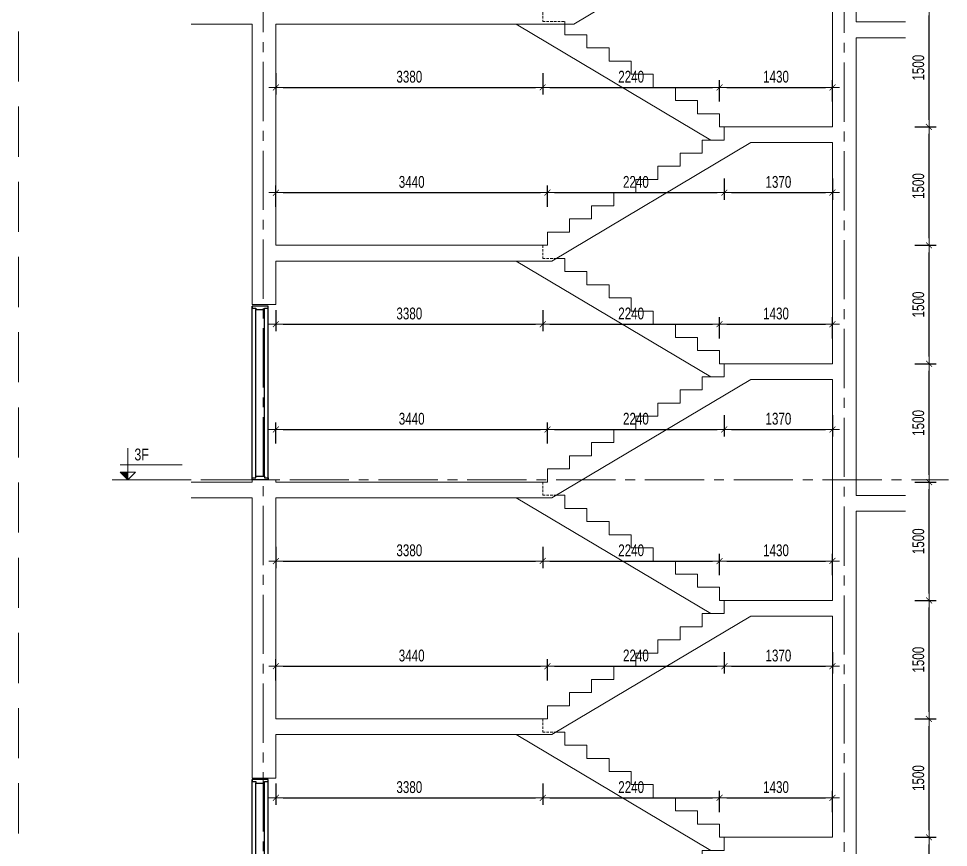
# Model space of a CAD drawing. Header units: millimetres. Extents: x -179076 to 152218, y -28646 to 38481.
# Drawn here: x 24926 to 36704, y -13004 to -2504 of the extents above; entities that cross this region are included whole.
import ezdxf

# ---------------------------------------------------------------- set-up
doc = ezdxf.new("R2010")
doc.units = ezdxf.units.MM
doc.linetypes.add('CENTER2', pattern=[1.125, 0.75, -0.125, 0.125, -0.125])
doc.linetypes.add('HIDDEN2', pattern=[4.7625, 3.175, -1.5875])
doc.layers.get('Defpoints').update_dxf_attribs({"color": 151, "lineweight": 9})
doc.layers.add('A-DOOR', color=4, linetype='Continuous')
doc.layers.add('DOOR', color=4, linetype='Continuous')
for name, color, linetype, lineweight in [('NDC_S_ANNO', 7, 'Continuous', 20), ('NDC_S_AXIS', 5, 'CENTER2', 13), ('NDC_S_CONTINUOUS', 3, 'Continuous', 20), ('NDC_S_DIM', 1, 'Continuous', 15), ('NDC_S_HIDDEN', 8, 'HIDDEN2', 13), ('NDC_S_SLAB', 2, 'Continuous', 20), ('NDC_S_TEXT SYMBOL', 7, 'Continuous', 20), ('NDC_S_VN TEXT', 7, 'Continuous', 20)]:
    doc.layers.add(name, color=color, linetype=linetype, lineweight=lineweight)
doc.styles.add('NDC_ANNO', font='', dxfattribs={"width": 0.8})
doc.styles.add('NDC_DIM', font='', dxfattribs={"width": 0.75})
doc.styles.get('NDC_ANNO').set_extended_font_data('Dotum')
doc.styles.get('NDC_DIM').set_extended_font_data('Dotum')
doc.dimstyles.new('NDC_dim_60', dxfattribs={"dimscale": 60, "dimtxt": 2.5, "dimasz": 1.5, "dimexe": 1.5, "dimexo": 2.5, "dimgap": 1, "dimtad": 1, "dimdec": 0, "dimzin": 0, "dimdsep": 46, "dimtxsty": 'NDC_DIM', "dimblk": 'DIMMARK', "dimcen": 0.09, "dimdle": 1.2, "dimclrd": 1, "dimclre": 1, "dimclrt": 3, "dimadec": 0, "dimazin": 0, "dimtfac": 1, "dimtdec": 0, "dimtix": 1, "dimtofl": 0, "dimtmove": 0, "dimatfit": 3, "dimfxl": 3, "dimfxlon": 1, "dimtolj": 1, "dimtzin": 0, "dimarcsym": 0})

# ---------------------------------------------------------------- blocks, each defined once
blk = doc.blocks.new('X-SECTION-2$0$X-SEC-DOO2')
at = {"layer": 'A-DOOR'}
for p, q in [((41976, 101972), (41976, 104172)), ((42021, 102017), (42021, 104127)), ((42131, 102017), (42131, 104127)), ((42176, 101972), (42176, 104172))]:
    blk.add_line(p, q, dxfattribs=at)
for points in [[(41976, 104172), (41976, 104147), (42021, 104147), (42021, 104127), (42131, 104127), (42131, 104147), (42176, 104147), (42176, 104172)], [(41976, 101972), (41976, 101997), (42021, 101997), (42021, 102017), (42131, 102017), (42131, 101997), (42176, 101997), (42176, 101972)]]:
    blk.add_lwpolyline(points, close=True, dxfattribs=at)
at = {"layer": 'Defpoints'}
blk.add_line((41976, 104192), (42176, 104192), dxfattribs=at)
blk = doc.blocks.new('kata_block_CT')
at = {"layer": 'NDC_S_ANNO'}
blk.add_hatch(color=3, dxfattribs=at).paths.add_polyline_path([(0, 1.6), (-1.61, 1.6), (0, 0)])
at = {"layer": 'NDC_S_ANNO', "ltscale": 50}
h = blk.add_hatch(dxfattribs=at)
h.set_pattern_fill('ANSI31', color=256, scale=1.406, style=0)
h.paths.add_polyline_path([(0, 1.6), (0, 0), (1.61, 1.6)])
for p, q in [((-1.59, 3.14), (11.47, 3.14)), ((11.56, 0), (-1.64, 0))]:
    blk.add_line(p, q, dxfattribs=at)
for points in [[(0, 6.69), (0, 0)], [(0, 0), (-1.61, 1.6), (0, 1.6)], [(0, 0), (1.61, 1.6), (0, 1.6)]]:
    blk.add_lwpolyline(points, dxfattribs=at)
at = {"layer": 'NDC_S_ANNO', "color": 8, "ltscale": 50}
blk.add_lwpolyline([(0, 0), (-1.61, 1.6), (0, 1.6)], dxfattribs=at)
at = {"layer": 'NDC_S_TEXT SYMBOL', "color": 3, "style": 'NDC_ANNO', "width": 0.8}
blk.add_attdef('CT', (1.41, 4.07), '', height=2.5, dxfattribs=at)
blk = doc.blocks.new('DIMMARK')
at = {"layer": 'NDC_S_DIM', "color": 1}
blk.add_line((-1.5, 0), (1, 0), dxfattribs=at)
at = {"layer": 'NDC_S_DIM', "color": 2, "const_width": 0.1}
blk.add_lwpolyline([(-0.42, -0.42), (0.42, 0.42)], dxfattribs=at)
blk = doc.blocks.new('*D797')
at = {"layer": 'Defpoints', "color": 0, "transparency": 16777216}
for p in [(28185, -11376), (31565, -11376), (31565, -12376)]:
    blk.add_point(p, dxfattribs=at)
at = {"layer": 'NDC_S_DIM', "color": 1, "lineweight": -2, "transparency": 16777216}
for p, q in [((28185, -12196), (28185, -12466)), ((31565, -12196), (31565, -12466)), ((28275, -12376), (31475, -12376))]:
    blk.add_line(p, q, dxfattribs=at)
at = {"layer": 'NDC_S_DIM', "color": 1, "lineweight": -2, "transparency": 16777216, "xscale": 90, "yscale": 90, "zscale": 90, "rotation": 180}
blk.add_blockref('DIMMARK', (28185, -12376), dxfattribs=at)
at = {"layer": 'NDC_S_DIM', "color": 1, "lineweight": -2, "transparency": 16777216, "xscale": 90, "yscale": 90, "zscale": 90}
blk.add_blockref('DIMMARK', (31565, -12376), dxfattribs=at)
at = {"layer": 'NDC_S_DIM', "color": 3, "transparency": 16777216, "insert": (29875, -12241), "char_height": 150, "attachment_point": 5, "style": 'NDC_DIM'}
blk.add_mtext('\\A1;3380', dxfattribs=at)
blk = doc.blocks.new('*D798')
at = {"layer": 'Defpoints', "color": 0, "transparency": 16777216}
for p in [(31565, -11376), (33805, -12376), (33805, -12876)]:
    blk.add_point(p, dxfattribs=at)
at = {"layer": 'NDC_S_DIM', "color": 1, "lineweight": -2, "transparency": 16777216}
for p, q in [((31565, -12196), (31565, -12466)), ((33805, -12556), (33805, -12286)), ((31655, -12376), (33715, -12376))]:
    blk.add_line(p, q, dxfattribs=at)
at = {"layer": 'NDC_S_DIM', "color": 1, "lineweight": -2, "transparency": 16777216, "xscale": 90, "yscale": 90, "zscale": 90, "rotation": 180}
blk.add_blockref('DIMMARK', (31565, -12376), dxfattribs=at)
at = {"layer": 'NDC_S_DIM', "color": 1, "lineweight": -2, "transparency": 16777216, "xscale": 90, "yscale": 90, "zscale": 90}
blk.add_blockref('DIMMARK', (33805, -12376), dxfattribs=at)
at = {"layer": 'NDC_S_DIM', "color": 3, "transparency": 16777216, "insert": (32685, -12241), "char_height": 150, "attachment_point": 5, "style": 'NDC_DIM'}
blk.add_mtext('\\A1;2240', dxfattribs=at)
blk = doc.blocks.new('*D799')
at = {"layer": 'Defpoints', "color": 0, "transparency": 16777216}
for p in [(35235, -12376), (33805, -12876), (35235, -12876)]:
    blk.add_point(p, dxfattribs=at)
at = {"layer": 'NDC_S_DIM', "color": 1, "lineweight": -2, "transparency": 16777216}
for p, q in [((33805, -12556), (33805, -12286)), ((35235, -12556), (35235, -12286)), ((33895, -12376), (35145, -12376))]:
    blk.add_line(p, q, dxfattribs=at)
at = {"layer": 'NDC_S_DIM', "color": 1, "lineweight": -2, "transparency": 16777216, "xscale": 90, "yscale": 90, "zscale": 90, "rotation": 180}
blk.add_blockref('DIMMARK', (33805, -12376), dxfattribs=at)
at = {"layer": 'NDC_S_DIM', "color": 1, "lineweight": -2, "transparency": 16777216, "xscale": 90, "yscale": 90, "zscale": 90}
blk.add_blockref('DIMMARK', (35235, -12376), dxfattribs=at)
at = {"layer": 'NDC_S_DIM', "color": 3, "transparency": 16777216, "insert": (34520, -12241), "char_height": 150, "attachment_point": 5, "style": 'NDC_DIM'}
blk.add_mtext('\\A1;1430', dxfattribs=at)
blk = doc.blocks.new('*D800')
at = {"layer": 'Defpoints', "color": 0, "transparency": 16777216}
for p in [(31625, -10709), (28185, -11376), (31625, -11376)]:
    blk.add_point(p, dxfattribs=at)
at = {"layer": 'NDC_S_DIM', "color": 1, "lineweight": -2, "transparency": 16777216}
for p, q in [((28185, -10889), (28185, -10619)), ((28275, -10709), (31535, -10709)), ((31625, -10889), (31625, -10619))]:
    blk.add_line(p, q, dxfattribs=at)
at = {"layer": 'NDC_S_DIM', "color": 1, "lineweight": -2, "transparency": 16777216, "xscale": 90, "yscale": 90, "zscale": 90, "rotation": 180}
blk.add_blockref('DIMMARK', (28185, -10709), dxfattribs=at)
at = {"layer": 'NDC_S_DIM', "color": 1, "lineweight": -2, "transparency": 16777216, "xscale": 90, "yscale": 90, "zscale": 90}
blk.add_blockref('DIMMARK', (31625, -10709), dxfattribs=at)
at = {"layer": 'NDC_S_DIM', "color": 3, "transparency": 16777216, "insert": (29905, -10574), "char_height": 150, "attachment_point": 5, "style": 'NDC_DIM'}
blk.add_mtext('\\A1;3440', dxfattribs=at)
blk = doc.blocks.new('*D801')
at = {"layer": 'Defpoints', "color": 0, "transparency": 16777216}
for p in [(33865, -10042), (33865, -10709), (31625, -11376)]:
    blk.add_point(p, dxfattribs=at)
at = {"layer": 'NDC_S_DIM', "color": 1, "lineweight": -2, "transparency": 16777216}
for p, q in [((33865, -10529), (33865, -10799)), ((31625, -10889), (31625, -10619)), ((31715, -10709), (33775, -10709))]:
    blk.add_line(p, q, dxfattribs=at)
at = {"layer": 'NDC_S_DIM', "color": 1, "lineweight": -2, "transparency": 16777216, "xscale": 90, "yscale": 90, "zscale": 90, "rotation": 180}
blk.add_blockref('DIMMARK', (31625, -10709), dxfattribs=at)
at = {"layer": 'NDC_S_DIM', "color": 1, "lineweight": -2, "transparency": 16777216, "xscale": 90, "yscale": 90, "zscale": 90}
blk.add_blockref('DIMMARK', (33865, -10709), dxfattribs=at)
at = {"layer": 'NDC_S_DIM', "color": 3, "transparency": 16777216, "insert": (32745, -10574), "char_height": 150, "attachment_point": 5, "style": 'NDC_DIM'}
blk.add_mtext('\\A1;2240', dxfattribs=at)
blk = doc.blocks.new('*D802')
at = {"layer": 'Defpoints', "color": 0, "transparency": 16777216}
for p in [(33865, -10042), (35235, -10076), (35235, -10709)]:
    blk.add_point(p, dxfattribs=at)
at = {"layer": 'NDC_S_DIM', "color": 1, "lineweight": -2, "transparency": 16777216}
for p, q in [((33865, -10529), (33865, -10799)), ((35235, -10529), (35235, -10799)), ((33955, -10709), (35145, -10709))]:
    blk.add_line(p, q, dxfattribs=at)
at = {"layer": 'NDC_S_DIM', "color": 1, "lineweight": -2, "transparency": 16777216, "xscale": 90, "yscale": 90, "zscale": 90, "rotation": 180}
blk.add_blockref('DIMMARK', (33865, -10709), dxfattribs=at)
at = {"layer": 'NDC_S_DIM', "color": 1, "lineweight": -2, "transparency": 16777216, "xscale": 90, "yscale": 90, "zscale": 90}
blk.add_blockref('DIMMARK', (35235, -10709), dxfattribs=at)
at = {"layer": 'NDC_S_DIM', "color": 3, "transparency": 16777216, "insert": (34550, -10574), "char_height": 150, "attachment_point": 5, "style": 'NDC_DIM'}
blk.add_mtext('\\A1;1370', dxfattribs=at)
blk = doc.blocks.new('*D803')
at = {"layer": 'Defpoints', "color": 0, "transparency": 16777216}
for p in [(31565, -8376), (28185, -8576), (31565, -9376)]:
    blk.add_point(p, dxfattribs=at)
at = {"layer": 'NDC_S_DIM', "color": 1, "lineweight": -2, "transparency": 16777216}
for p, q in [((28185, -9196), (28185, -9466)), ((31565, -9196), (31565, -9466)), ((28275, -9376), (31475, -9376))]:
    blk.add_line(p, q, dxfattribs=at)
at = {"layer": 'NDC_S_DIM', "color": 1, "lineweight": -2, "transparency": 16777216, "xscale": 90, "yscale": 90, "zscale": 90, "rotation": 180}
blk.add_blockref('DIMMARK', (28185, -9376), dxfattribs=at)
at = {"layer": 'NDC_S_DIM', "color": 1, "lineweight": -2, "transparency": 16777216, "xscale": 90, "yscale": 90, "zscale": 90}
blk.add_blockref('DIMMARK', (31565, -9376), dxfattribs=at)
at = {"layer": 'NDC_S_DIM', "color": 3, "transparency": 16777216, "insert": (29875, -9241), "char_height": 150, "attachment_point": 5, "style": 'NDC_DIM'}
blk.add_mtext('\\A1;3380', dxfattribs=at)
blk = doc.blocks.new('*D804')
at = {"layer": 'Defpoints', "color": 0, "transparency": 16777216}
for p in [(31565, -8376), (33805, -9376), (33805, -9709)]:
    blk.add_point(p, dxfattribs=at)
at = {"layer": 'NDC_S_DIM', "color": 1, "lineweight": -2, "transparency": 16777216}
for p, q in [((31565, -9196), (31565, -9466)), ((33805, -9556), (33805, -9286)), ((31655, -9376), (33715, -9376))]:
    blk.add_line(p, q, dxfattribs=at)
at = {"layer": 'NDC_S_DIM', "color": 1, "lineweight": -2, "transparency": 16777216, "xscale": 90, "yscale": 90, "zscale": 90, "rotation": 180}
blk.add_blockref('DIMMARK', (31565, -9376), dxfattribs=at)
at = {"layer": 'NDC_S_DIM', "color": 1, "lineweight": -2, "transparency": 16777216, "xscale": 90, "yscale": 90, "zscale": 90}
blk.add_blockref('DIMMARK', (33805, -9376), dxfattribs=at)
at = {"layer": 'NDC_S_DIM', "color": 3, "transparency": 16777216, "insert": (32685, -9241), "char_height": 150, "attachment_point": 5, "style": 'NDC_DIM'}
blk.add_mtext('\\A1;2240', dxfattribs=at)
blk = doc.blocks.new('*D805')
at = {"layer": 'Defpoints', "color": 0, "transparency": 16777216}
for p in [(35235, -9376), (33805, -9709), (35235, -9876)]:
    blk.add_point(p, dxfattribs=at)
at = {"layer": 'NDC_S_DIM', "color": 1, "lineweight": -2, "transparency": 16777216}
for p, q in [((33805, -9556), (33805, -9286)), ((35235, -9556), (35235, -9286)), ((33895, -9376), (35145, -9376))]:
    blk.add_line(p, q, dxfattribs=at)
at = {"layer": 'NDC_S_DIM', "color": 1, "lineweight": -2, "transparency": 16777216, "xscale": 90, "yscale": 90, "zscale": 90, "rotation": 180}
blk.add_blockref('DIMMARK', (33805, -9376), dxfattribs=at)
at = {"layer": 'NDC_S_DIM', "color": 1, "lineweight": -2, "transparency": 16777216, "xscale": 90, "yscale": 90, "zscale": 90}
blk.add_blockref('DIMMARK', (35235, -9376), dxfattribs=at)
at = {"layer": 'NDC_S_DIM', "color": 3, "transparency": 16777216, "insert": (34520, -9241), "char_height": 150, "attachment_point": 5, "style": 'NDC_DIM'}
blk.add_mtext('\\A1;1430', dxfattribs=at)
blk = doc.blocks.new('*D806')
at = {"layer": 'Defpoints', "color": 0, "transparency": 16777216}
for p in [(31625, -7709), (28185, -8376), (31625, -8376)]:
    blk.add_point(p, dxfattribs=at)
at = {"layer": 'NDC_S_DIM', "color": 1, "lineweight": -2, "transparency": 16777216}
for p, q in [((28185, -7889), (28185, -7619)), ((31625, -7889), (31625, -7619)), ((28275, -7709), (31535, -7709))]:
    blk.add_line(p, q, dxfattribs=at)
at = {"layer": 'NDC_S_DIM', "color": 1, "lineweight": -2, "transparency": 16777216, "xscale": 90, "yscale": 90, "zscale": 90, "rotation": 180}
blk.add_blockref('DIMMARK', (28185, -7709), dxfattribs=at)
at = {"layer": 'NDC_S_DIM', "color": 1, "lineweight": -2, "transparency": 16777216, "xscale": 90, "yscale": 90, "zscale": 90}
blk.add_blockref('DIMMARK', (31625, -7709), dxfattribs=at)
at = {"layer": 'NDC_S_DIM', "color": 3, "transparency": 16777216, "insert": (29905, -7574), "char_height": 150, "attachment_point": 5, "style": 'NDC_DIM'}
blk.add_mtext('\\A1;3440', dxfattribs=at)
blk = doc.blocks.new('*D807')
at = {"layer": 'Defpoints', "color": 0, "transparency": 16777216}
for p in [(33865, -7042), (33865, -7709), (31625, -8376)]:
    blk.add_point(p, dxfattribs=at)
at = {"layer": 'NDC_S_DIM', "color": 1, "lineweight": -2, "transparency": 16777216}
for p, q in [((33865, -7529), (33865, -7799)), ((31625, -7889), (31625, -7619)), ((31715, -7709), (33775, -7709))]:
    blk.add_line(p, q, dxfattribs=at)
at = {"layer": 'NDC_S_DIM', "color": 1, "lineweight": -2, "transparency": 16777216, "xscale": 90, "yscale": 90, "zscale": 90, "rotation": 180}
blk.add_blockref('DIMMARK', (31625, -7709), dxfattribs=at)
at = {"layer": 'NDC_S_DIM', "color": 1, "lineweight": -2, "transparency": 16777216, "xscale": 90, "yscale": 90, "zscale": 90}
blk.add_blockref('DIMMARK', (33865, -7709), dxfattribs=at)
at = {"layer": 'NDC_S_DIM', "color": 3, "transparency": 16777216, "insert": (32745, -7574), "char_height": 150, "attachment_point": 5, "style": 'NDC_DIM'}
blk.add_mtext('\\A1;2240', dxfattribs=at)
blk = doc.blocks.new('*D808')
at = {"layer": 'Defpoints', "color": 0, "transparency": 16777216}
for p in [(33865, -7042), (35235, -7076), (35235, -7709)]:
    blk.add_point(p, dxfattribs=at)
at = {"layer": 'NDC_S_DIM', "color": 1, "lineweight": -2, "transparency": 16777216}
for p, q in [((33865, -7529), (33865, -7799)), ((35235, -7529), (35235, -7799)), ((33955, -7709), (35145, -7709))]:
    blk.add_line(p, q, dxfattribs=at)
at = {"layer": 'NDC_S_DIM', "color": 1, "lineweight": -2, "transparency": 16777216, "xscale": 90, "yscale": 90, "zscale": 90, "rotation": 180}
blk.add_blockref('DIMMARK', (33865, -7709), dxfattribs=at)
at = {"layer": 'NDC_S_DIM', "color": 1, "lineweight": -2, "transparency": 16777216, "xscale": 90, "yscale": 90, "zscale": 90}
blk.add_blockref('DIMMARK', (35235, -7709), dxfattribs=at)
at = {"layer": 'NDC_S_DIM', "color": 3, "transparency": 16777216, "insert": (34550, -7574), "char_height": 150, "attachment_point": 5, "style": 'NDC_DIM'}
blk.add_mtext('\\A1;1370', dxfattribs=at)
blk = doc.blocks.new('*D809')
at = {"layer": 'Defpoints', "color": 0, "transparency": 16777216}
for p in [(28185, -5576), (31565, -5542), (31565, -6376)]:
    blk.add_point(p, dxfattribs=at)
at = {"layer": 'NDC_S_DIM', "color": 1, "lineweight": -2, "transparency": 16777216}
for p, q in [((28185, -6196), (28185, -6466)), ((31565, -6196), (31565, -6466)), ((28275, -6376), (31475, -6376))]:
    blk.add_line(p, q, dxfattribs=at)
at = {"layer": 'NDC_S_DIM', "color": 1, "lineweight": -2, "transparency": 16777216, "xscale": 90, "yscale": 90, "zscale": 90, "rotation": 180}
blk.add_blockref('DIMMARK', (28185, -6376), dxfattribs=at)
at = {"layer": 'NDC_S_DIM', "color": 1, "lineweight": -2, "transparency": 16777216, "xscale": 90, "yscale": 90, "zscale": 90}
blk.add_blockref('DIMMARK', (31565, -6376), dxfattribs=at)
at = {"layer": 'NDC_S_DIM', "color": 3, "transparency": 16777216, "insert": (29875, -6241), "char_height": 150, "attachment_point": 5, "style": 'NDC_DIM'}
blk.add_mtext('\\A1;3380', dxfattribs=at)
blk = doc.blocks.new('*D810')
at = {"layer": 'Defpoints', "color": 0, "transparency": 16777216}
for p in [(31565, -5542), (33805, -6376), (33805, -6876)]:
    blk.add_point(p, dxfattribs=at)
at = {"layer": 'NDC_S_DIM', "color": 1, "lineweight": -2, "transparency": 16777216}
for p, q in [((31565, -6196), (31565, -6466)), ((33805, -6556), (33805, -6286)), ((31655, -6376), (33715, -6376))]:
    blk.add_line(p, q, dxfattribs=at)
at = {"layer": 'NDC_S_DIM', "color": 1, "lineweight": -2, "transparency": 16777216, "xscale": 90, "yscale": 90, "zscale": 90, "rotation": 180}
blk.add_blockref('DIMMARK', (31565, -6376), dxfattribs=at)
at = {"layer": 'NDC_S_DIM', "color": 1, "lineweight": -2, "transparency": 16777216, "xscale": 90, "yscale": 90, "zscale": 90}
blk.add_blockref('DIMMARK', (33805, -6376), dxfattribs=at)
at = {"layer": 'NDC_S_DIM', "color": 3, "transparency": 16777216, "insert": (32685, -6241), "char_height": 150, "attachment_point": 5, "style": 'NDC_DIM'}
blk.add_mtext('\\A1;2240', dxfattribs=at)
blk = doc.blocks.new('*D811')
at = {"layer": 'Defpoints', "color": 0, "transparency": 16777216}
for p in [(35235, -6376), (33805, -6876), (35235, -6876)]:
    blk.add_point(p, dxfattribs=at)
at = {"layer": 'NDC_S_DIM', "color": 1, "lineweight": -2, "transparency": 16777216}
for p, q in [((33805, -6556), (33805, -6286)), ((35235, -6556), (35235, -6286)), ((33895, -6376), (35145, -6376))]:
    blk.add_line(p, q, dxfattribs=at)
at = {"layer": 'NDC_S_DIM', "color": 1, "lineweight": -2, "transparency": 16777216, "xscale": 90, "yscale": 90, "zscale": 90, "rotation": 180}
blk.add_blockref('DIMMARK', (33805, -6376), dxfattribs=at)
at = {"layer": 'NDC_S_DIM', "color": 1, "lineweight": -2, "transparency": 16777216, "xscale": 90, "yscale": 90, "zscale": 90}
blk.add_blockref('DIMMARK', (35235, -6376), dxfattribs=at)
at = {"layer": 'NDC_S_DIM', "color": 3, "transparency": 16777216, "insert": (34520, -6241), "char_height": 150, "attachment_point": 5, "style": 'NDC_DIM'}
blk.add_mtext('\\A1;1430', dxfattribs=at)
blk = doc.blocks.new('*D812')
at = {"layer": 'Defpoints', "color": 0, "transparency": 16777216}
for p in [(31625, -4709), (28185, -5376), (31625, -5376)]:
    blk.add_point(p, dxfattribs=at)
at = {"layer": 'NDC_S_DIM', "color": 1, "lineweight": -2, "transparency": 16777216}
for p, q in [((28185, -4889), (28185, -4619)), ((28275, -4709), (31535, -4709)), ((31625, -4889), (31625, -4619))]:
    blk.add_line(p, q, dxfattribs=at)
at = {"layer": 'NDC_S_DIM', "color": 1, "lineweight": -2, "transparency": 16777216, "xscale": 90, "yscale": 90, "zscale": 90, "rotation": 180}
blk.add_blockref('DIMMARK', (28185, -4709), dxfattribs=at)
at = {"layer": 'NDC_S_DIM', "color": 1, "lineweight": -2, "transparency": 16777216, "xscale": 90, "yscale": 90, "zscale": 90}
blk.add_blockref('DIMMARK', (31625, -4709), dxfattribs=at)
at = {"layer": 'NDC_S_DIM', "color": 3, "transparency": 16777216, "insert": (29905, -4574), "char_height": 150, "attachment_point": 5, "style": 'NDC_DIM'}
blk.add_mtext('\\A1;3440', dxfattribs=at)
blk = doc.blocks.new('*D813')
at = {"layer": 'Defpoints', "color": 0, "transparency": 16777216}
for p in [(33865, -4042), (33865, -4709), (31625, -5376)]:
    blk.add_point(p, dxfattribs=at)
at = {"layer": 'NDC_S_DIM', "color": 1, "lineweight": -2, "transparency": 16777216}
for p, q in [((33865, -4529), (33865, -4799)), ((31625, -4889), (31625, -4619)), ((31715, -4709), (33775, -4709))]:
    blk.add_line(p, q, dxfattribs=at)
at = {"layer": 'NDC_S_DIM', "color": 1, "lineweight": -2, "transparency": 16777216, "xscale": 90, "yscale": 90, "zscale": 90, "rotation": 180}
blk.add_blockref('DIMMARK', (31625, -4709), dxfattribs=at)
at = {"layer": 'NDC_S_DIM', "color": 1, "lineweight": -2, "transparency": 16777216, "xscale": 90, "yscale": 90, "zscale": 90}
blk.add_blockref('DIMMARK', (33865, -4709), dxfattribs=at)
at = {"layer": 'NDC_S_DIM', "color": 3, "transparency": 16777216, "insert": (32745, -4574), "char_height": 150, "attachment_point": 5, "style": 'NDC_DIM'}
blk.add_mtext('\\A1;2240', dxfattribs=at)
blk = doc.blocks.new('*D814')
at = {"layer": 'Defpoints', "color": 0, "transparency": 16777216}
for p in [(33865, -4042), (35235, -4076), (35235, -4709)]:
    blk.add_point(p, dxfattribs=at)
at = {"layer": 'NDC_S_DIM', "color": 1, "lineweight": -2, "transparency": 16777216}
for p, q in [((33865, -4529), (33865, -4799)), ((35235, -4529), (35235, -4799)), ((33955, -4709), (35145, -4709))]:
    blk.add_line(p, q, dxfattribs=at)
at = {"layer": 'NDC_S_DIM', "color": 1, "lineweight": -2, "transparency": 16777216, "xscale": 90, "yscale": 90, "zscale": 90, "rotation": 180}
blk.add_blockref('DIMMARK', (33865, -4709), dxfattribs=at)
at = {"layer": 'NDC_S_DIM', "color": 1, "lineweight": -2, "transparency": 16777216, "xscale": 90, "yscale": 90, "zscale": 90}
blk.add_blockref('DIMMARK', (35235, -4709), dxfattribs=at)
at = {"layer": 'NDC_S_DIM', "color": 3, "transparency": 16777216, "insert": (34550, -4574), "char_height": 150, "attachment_point": 5, "style": 'NDC_DIM'}
blk.add_mtext('\\A1;1370', dxfattribs=at)
blk = doc.blocks.new('*D815')
at = {"layer": 'Defpoints', "color": 0, "transparency": 16777216}
for p in [(28185, -2576), (31565, -2542), (31565, -3376)]:
    blk.add_point(p, dxfattribs=at)
at = {"layer": 'NDC_S_DIM', "color": 1, "lineweight": -2, "transparency": 16777216}
for p, q in [((28185, -3196), (28185, -3466)), ((31565, -3196), (31565, -3466)), ((28275, -3376), (31475, -3376))]:
    blk.add_line(p, q, dxfattribs=at)
at = {"layer": 'NDC_S_DIM', "color": 1, "lineweight": -2, "transparency": 16777216, "xscale": 90, "yscale": 90, "zscale": 90, "rotation": 180}
blk.add_blockref('DIMMARK', (28185, -3376), dxfattribs=at)
at = {"layer": 'NDC_S_DIM', "color": 1, "lineweight": -2, "transparency": 16777216, "xscale": 90, "yscale": 90, "zscale": 90}
blk.add_blockref('DIMMARK', (31565, -3376), dxfattribs=at)
at = {"layer": 'NDC_S_DIM', "color": 3, "transparency": 16777216, "insert": (29875, -3241), "char_height": 150, "attachment_point": 5, "style": 'NDC_DIM'}
blk.add_mtext('\\A1;3380', dxfattribs=at)
blk = doc.blocks.new('*D816')
at = {"layer": 'Defpoints', "color": 0, "transparency": 16777216}
for p in [(31565, -2542), (33805, -3376), (33805, -3876)]:
    blk.add_point(p, dxfattribs=at)
at = {"layer": 'NDC_S_DIM', "color": 1, "lineweight": -2, "transparency": 16777216}
for p, q in [((31565, -3196), (31565, -3466)), ((33805, -3556), (33805, -3286)), ((31655, -3376), (33715, -3376))]:
    blk.add_line(p, q, dxfattribs=at)
at = {"layer": 'NDC_S_DIM', "color": 1, "lineweight": -2, "transparency": 16777216, "xscale": 90, "yscale": 90, "zscale": 90, "rotation": 180}
blk.add_blockref('DIMMARK', (31565, -3376), dxfattribs=at)
at = {"layer": 'NDC_S_DIM', "color": 1, "lineweight": -2, "transparency": 16777216, "xscale": 90, "yscale": 90, "zscale": 90}
blk.add_blockref('DIMMARK', (33805, -3376), dxfattribs=at)
at = {"layer": 'NDC_S_DIM', "color": 3, "transparency": 16777216, "insert": (32685, -3241), "char_height": 150, "attachment_point": 5, "style": 'NDC_DIM'}
blk.add_mtext('\\A1;2240', dxfattribs=at)
blk = doc.blocks.new('*D817')
at = {"layer": 'Defpoints', "color": 0, "transparency": 16777216}
for p in [(35235, -3376), (33805, -3876), (35235, -3876)]:
    blk.add_point(p, dxfattribs=at)
at = {"layer": 'NDC_S_DIM', "color": 1, "lineweight": -2, "transparency": 16777216}
for p, q in [((33805, -3556), (33805, -3286)), ((35235, -3556), (35235, -3286)), ((33895, -3376), (35145, -3376))]:
    blk.add_line(p, q, dxfattribs=at)
at = {"layer": 'NDC_S_DIM', "color": 1, "lineweight": -2, "transparency": 16777216, "xscale": 90, "yscale": 90, "zscale": 90, "rotation": 180}
blk.add_blockref('DIMMARK', (33805, -3376), dxfattribs=at)
at = {"layer": 'NDC_S_DIM', "color": 1, "lineweight": -2, "transparency": 16777216, "xscale": 90, "yscale": 90, "zscale": 90}
blk.add_blockref('DIMMARK', (35235, -3376), dxfattribs=at)
at = {"layer": 'NDC_S_DIM', "color": 3, "transparency": 16777216, "insert": (34520, -3241), "char_height": 150, "attachment_point": 5, "style": 'NDC_DIM'}
blk.add_mtext('\\A1;1430', dxfattribs=at)
blk = doc.blocks.new('*D1205')
at = {"layer": 'Defpoints', "color": 0, "transparency": 16777216}
for p in [(33805, -12876), (36458, -12876), (31625, -14376)]:
    blk.add_point(p, dxfattribs=at)
at = {"layer": 'NDC_S_DIM', "color": 1, "lineweight": -2, "transparency": 16777216}
for p, q in [((36278, -12876), (36548, -12876)), ((36458, -14286), (36458, -12966)), ((36278, -14376), (36548, -14376))]:
    blk.add_line(p, q, dxfattribs=at)
at = {"layer": 'NDC_S_DIM', "color": 1, "lineweight": -2, "transparency": 16777216, "xscale": 90, "yscale": 90, "zscale": 90}
for p, rotation in [((36458, -12876), 90), ((36458, -14376), 270)]:
    blk.add_blockref('DIMMARK', p, dxfattribs=dict(at, rotation=rotation))
at = {"layer": 'NDC_S_DIM', "color": 3, "transparency": 16777216, "insert": (36323, -13626), "char_height": 150, "attachment_point": 5, "rotation": 90, "style": 'NDC_DIM'}
blk.add_mtext('\\A1;1500', dxfattribs=at)
blk = doc.blocks.new('*D1206')
at = {"layer": 'Defpoints', "color": 0, "transparency": 16777216}
for p in [(31625, -11376), (36458, -11376), (33805, -12876)]:
    blk.add_point(p, dxfattribs=at)
at = {"layer": 'NDC_S_DIM', "color": 1, "lineweight": -2, "transparency": 16777216}
for p, q in [((36278, -11376), (36548, -11376)), ((36458, -12786), (36458, -11466)), ((36278, -12876), (36548, -12876))]:
    blk.add_line(p, q, dxfattribs=at)
at = {"layer": 'NDC_S_DIM', "color": 1, "lineweight": -2, "transparency": 16777216, "xscale": 90, "yscale": 90, "zscale": 90}
for p, rotation in [((36458, -11376), 90), ((36458, -12876), 270)]:
    blk.add_blockref('DIMMARK', p, dxfattribs=dict(at, rotation=rotation))
at = {"layer": 'NDC_S_DIM', "color": 3, "transparency": 16777216, "insert": (36323, -12126), "char_height": 150, "attachment_point": 5, "rotation": 90, "style": 'NDC_DIM'}
blk.add_mtext('\\A1;1500', dxfattribs=at)
blk = doc.blocks.new('*D1207')
at = {"layer": 'Defpoints', "color": 0, "transparency": 16777216}
for p in [(33805, -9876), (36458, -9876), (31625, -11376)]:
    blk.add_point(p, dxfattribs=at)
at = {"layer": 'NDC_S_DIM', "color": 1, "lineweight": -2, "transparency": 16777216}
for p, q in [((36278, -9876), (36548, -9876)), ((36458, -11286), (36458, -9966)), ((36278, -11376), (36548, -11376))]:
    blk.add_line(p, q, dxfattribs=at)
at = {"layer": 'NDC_S_DIM', "color": 1, "lineweight": -2, "transparency": 16777216, "xscale": 90, "yscale": 90, "zscale": 90}
for p, rotation in [((36458, -9876), 90), ((36458, -11376), 270)]:
    blk.add_blockref('DIMMARK', p, dxfattribs=dict(at, rotation=rotation))
at = {"layer": 'NDC_S_DIM', "color": 3, "transparency": 16777216, "insert": (36323, -10626), "char_height": 150, "attachment_point": 5, "rotation": 90, "style": 'NDC_DIM'}
blk.add_mtext('\\A1;1500', dxfattribs=at)
blk = doc.blocks.new('*D1208')
at = {"layer": 'Defpoints', "color": 0, "transparency": 16777216}
for p in [(31625, -8376), (36458, -8376), (33805, -9876)]:
    blk.add_point(p, dxfattribs=at)
at = {"layer": 'NDC_S_DIM', "color": 1, "lineweight": -2, "transparency": 16777216}
for p, q in [((36278, -8376), (36548, -8376)), ((36458, -9786), (36458, -8466)), ((36278, -9876), (36548, -9876))]:
    blk.add_line(p, q, dxfattribs=at)
at = {"layer": 'NDC_S_DIM', "color": 1, "lineweight": -2, "transparency": 16777216, "xscale": 90, "yscale": 90, "zscale": 90}
for p, rotation in [((36458, -8376), 90), ((36458, -9876), 270)]:
    blk.add_blockref('DIMMARK', p, dxfattribs=dict(at, rotation=rotation))
at = {"layer": 'NDC_S_DIM', "color": 3, "transparency": 16777216, "insert": (36323, -9126), "char_height": 150, "attachment_point": 5, "rotation": 90, "style": 'NDC_DIM'}
blk.add_mtext('\\A1;1500', dxfattribs=at)
blk = doc.blocks.new('*D1209')
at = {"layer": 'Defpoints', "color": 0, "transparency": 16777216}
for p in [(33805, -6876), (36458, -6876), (31625, -8376)]:
    blk.add_point(p, dxfattribs=at)
at = {"layer": 'NDC_S_DIM', "color": 1, "lineweight": -2, "transparency": 16777216}
for p, q in [((36278, -6876), (36548, -6876)), ((36458, -8286), (36458, -6966)), ((36278, -8376), (36548, -8376))]:
    blk.add_line(p, q, dxfattribs=at)
at = {"layer": 'NDC_S_DIM', "color": 1, "lineweight": -2, "transparency": 16777216, "xscale": 90, "yscale": 90, "zscale": 90}
for p, rotation in [((36458, -6876), 90), ((36458, -8376), 270)]:
    blk.add_blockref('DIMMARK', p, dxfattribs=dict(at, rotation=rotation))
at = {"layer": 'NDC_S_DIM', "color": 3, "transparency": 16777216, "insert": (36323, -7626), "char_height": 150, "attachment_point": 5, "rotation": 90, "style": 'NDC_DIM'}
blk.add_mtext('\\A1;1500', dxfattribs=at)
blk = doc.blocks.new('*D1210')
at = {"layer": 'Defpoints', "color": 0, "transparency": 16777216}
for p in [(31625, -5376), (36458, -5376), (33805, -6876)]:
    blk.add_point(p, dxfattribs=at)
at = {"layer": 'NDC_S_DIM', "color": 1, "lineweight": -2, "transparency": 16777216}
for p, q in [((36278, -5376), (36548, -5376)), ((36458, -6786), (36458, -5466)), ((36278, -6876), (36548, -6876))]:
    blk.add_line(p, q, dxfattribs=at)
at = {"layer": 'NDC_S_DIM', "color": 1, "lineweight": -2, "transparency": 16777216, "xscale": 90, "yscale": 90, "zscale": 90}
for p, rotation in [((36458, -5376), 90), ((36458, -6876), 270)]:
    blk.add_blockref('DIMMARK', p, dxfattribs=dict(at, rotation=rotation))
at = {"layer": 'NDC_S_DIM', "color": 3, "transparency": 16777216, "insert": (36323, -6126), "char_height": 150, "attachment_point": 5, "rotation": 90, "style": 'NDC_DIM'}
blk.add_mtext('\\A1;1500', dxfattribs=at)
blk = doc.blocks.new('*D1211')
at = {"layer": 'Defpoints', "color": 0, "transparency": 16777216}
for p in [(33805, -3876), (36458, -3876), (31625, -5376)]:
    blk.add_point(p, dxfattribs=at)
at = {"layer": 'NDC_S_DIM', "color": 1, "lineweight": -2, "transparency": 16777216}
for p, q in [((36278, -3876), (36548, -3876)), ((36458, -5286), (36458, -3966)), ((36278, -5376), (36548, -5376))]:
    blk.add_line(p, q, dxfattribs=at)
at = {"layer": 'NDC_S_DIM', "color": 1, "lineweight": -2, "transparency": 16777216, "xscale": 90, "yscale": 90, "zscale": 90}
for p, rotation in [((36458, -3876), 90), ((36458, -5376), 270)]:
    blk.add_blockref('DIMMARK', p, dxfattribs=dict(at, rotation=rotation))
at = {"layer": 'NDC_S_DIM', "color": 3, "transparency": 16777216, "insert": (36323, -4626), "char_height": 150, "attachment_point": 5, "rotation": 90, "style": 'NDC_DIM'}
blk.add_mtext('\\A1;1500', dxfattribs=at)
blk = doc.blocks.new('*D1212')
at = {"layer": 'Defpoints', "color": 0, "transparency": 16777216}
for p in [(31905, -2376), (36458, -2376), (33805, -3876)]:
    blk.add_point(p, dxfattribs=at)
at = {"layer": 'NDC_S_DIM', "color": 1, "lineweight": -2, "transparency": 16777216}
for p, q in [((36278, -2376), (36548, -2376)), ((36458, -3786), (36458, -2466)), ((36278, -3876), (36548, -3876))]:
    blk.add_line(p, q, dxfattribs=at)
at = {"layer": 'NDC_S_DIM', "color": 1, "lineweight": -2, "transparency": 16777216, "xscale": 90, "yscale": 90, "zscale": 90}
for p, rotation in [((36458, -2376), 90), ((36458, -3876), 270)]:
    blk.add_blockref('DIMMARK', p, dxfattribs=dict(at, rotation=rotation))
at = {"layer": 'NDC_S_DIM', "color": 3, "transparency": 16777216, "insert": (36323, -3126), "char_height": 150, "attachment_point": 5, "rotation": 90, "style": 'NDC_DIM'}
blk.add_mtext('\\A1;1500', dxfattribs=at)

msp = doc.modelspace()

# ---------------------------------------------------------------- linework, layer by layer
at = {"layer": 'NDC_S_AXIS', "ltscale": 1000}
for p, q in [((28024.7, 4822.3), (28024.7, -26653.5)), ((35384.6, 4814.4), (35384.6, -26653.5))]:
    msp.add_line(p, q, dxfattribs=at)
msp.add_lwpolyline([(26109.6, -8345.7), (36703.6, -8345.7)], dxfattribs=at)
at = {"layer": 'NDC_S_CONTINUOUS'}
for p, q in [((31229.6, -2575.7), (33693.6, -4042.4)), ((31229.6, -5575.7), (33693.6, -7042.4)), ((31229.6, -8575.7), (33693.6, -10042.4)), ((31229.6, -11575.7), (33693.6, -13042.4))]:
    msp.add_line(p, q, dxfattribs=at)
for points in [[(31844.6, -2575.7), (31844.6, -2709), (32124.6, -2709), (32124.6, -2875.7), (32404.6, -2875.7), (32404.6, -3042.4), (32684.6, -3042.4), (32684.6, -3209), (32964.6, -3209), (32964.6, -3375.7), (33244.6, -3375.7), (33244.6, -3542.4), (33524.6, -3542.4), (33524.6, -3709), (33804.6, -3709), (33804.6, -3875.7), (33864.6, -3875.7)], [(31735.6, -5542.4), (31844.6, -5542.4), (31844.6, -5709), (32124.6, -5709), (32124.6, -5875.7), (32404.6, -5875.7), (32404.6, -6042.4), (32684.6, -6042.4), (32684.6, -6209), (32964.6, -6209), (32964.6, -6375.7), (33244.6, -6375.7), (33244.6, -6542.4), (33524.6, -6542.4), (33524.6, -6709), (33804.6, -6709), (33804.6, -6875.7), (33864.6, -6875.7)], [(31735.6, -8542.4), (31844.6, -8542.4), (31844.6, -8709), (32124.6, -8709), (32124.6, -8875.7), (32404.6, -8875.7), (32404.6, -9042.4), (32684.6, -9042.4), (32684.6, -9209), (32964.6, -9209), (32964.6, -9375.7), (33244.6, -9375.7), (33244.6, -9542.4), (33524.6, -9542.4), (33524.6, -9709), (33804.6, -9709), (33804.6, -9875.7), (33864.6, -9875.7)], [(31735.6, -11542.4), (31844.6, -11542.4), (31844.6, -11709), (32124.6, -11709), (32124.6, -11875.7), (32404.6, -11875.7), (32404.6, -12042.4), (32684.6, -12042.4), (32684.6, -12209), (32964.6, -12209), (32964.6, -12375.7), (33244.6, -12375.7), (33244.6, -12542.4), (33524.6, -12542.4), (33524.6, -12709), (33804.6, -12709), (33804.6, -12875.7), (33864.6, -12875.7)]]:
    msp.add_lwpolyline(points, dxfattribs=at)
at = {"layer": 'NDC_S_HIDDEN', "ltscale": 200}
msp.add_line((24925.6, 4953.6), (24925.6, -28646.4), dxfattribs=at)
at = {"layer": 'NDC_S_HIDDEN', "ltscale": 10}
for points in [[(31284.6, -2375.7), (31564.6, -2375.7), (31564.6, -2542.4), (31844.6, -2542.4), (31844.6, -2575.7)], [(31564.6, -5375.7), (31564.6, -5542.4), (31735.6, -5542.4)], [(31564.6, -8375.7), (31564.6, -8542.4), (31735.6, -8542.4)], [(31564.6, -8375.7), (31564.6, -8542.4), (31735.6, -8542.4)], [(31564.6, -11375.7), (31564.6, -11542.4), (31735.6, -11542.4)]]:
    msp.add_lwpolyline(points, dxfattribs=at)
at = {"layer": 'NDC_S_SLAB'}
for p, q in [((35534.6, 2624.3), (35534.6, -2545.7)), ((31960.2, -2575.7), (34200.2, -1225.7)), ((35234.6, -1225.7), (35234.6, -3875.7)), ((28184.6, -2575.7), (31960.2, -2575.7)), ((28184.6, -2575.7), (28184.6, -5375.7)), ((36160.1, -2745.7), (35534.6, -2745.7)), ((35534.6, -2745.7), (35534.6, -8545.7)), ((31679.6, -5575.7), (34199.6, -4075.7)), ((34199.6, -4075.7), (35234.6, -4075.7)), ((35234.6, -4075.7), (35234.6, -6875.7)), ((28184.6, -5575.7), (31679.6, -5575.7)), ((31679.6, -8575.7), (34199.6, -7075.7)), ((34199.6, -7075.7), (35234.6, -7075.7)), ((35234.6, -7075.7), (35234.6, -9875.7)), ((35534.6, -7927.3), (35534.6, -8545.7)), ((27109.6, -8575.7), (27884.6, -8575.7)), ((28184.6, -8575.7), (31679.6, -8575.7)), ((28184.6, -8575.7), (28184.6, -11375.7)), ((36160.1, -8745.7), (35534.6, -8745.7)), ((35534.6, -8745.7), (35534.6, -14345.7)), ((36160.1, -8745.7), (35534.6, -8745.7)), ((31679.6, -11575.7), (34199.6, -10075.7)), ((34199.6, -10075.7), (35234.6, -10075.7)), ((35234.6, -10075.7), (35234.6, -12875.7)), ((28184.6, -11575.7), (31679.6, -11575.7)), ((28184.6, -11575.7), (28184.6, -12125.7))]:
    msp.add_line(p, q, dxfattribs=at)
for points in [[(27109.6, -2575.7), (27884.6, -2575.7)], [(28184.6, -5575.7), (28184.6, -6125.7), (27884.6, -6125.7), (27884.6, -2575.7)], [(36160.1, -2545.7), (35534.6, -2545.7)], [(35234.6, -3875.7), (33864.6, -3875.7), (33864.6, -4042.4), (33584.6, -4042.4), (33584.6, -4209), (33304.6, -4209), (33304.6, -4375.7), (33024.6, -4375.7), (33024.6, -4542.4), (32744.6, -4542.4), (32744.6, -4709), (32464.6, -4709), (32464.6, -4875.7), (32184.6, -4875.7), (32184.6, -5042.4), (31904.6, -5042.4), (31904.6, -5209), (31624.6, -5209), (31624.6, -5375.7), (28184.6, -5375.7)], [(35234.6, -6875.7), (33864.6, -6875.7), (33864.6, -7042.4), (33584.6, -7042.4), (33584.6, -7209), (33304.6, -7209), (33304.6, -7375.7), (33024.6, -7375.7), (33024.6, -7542.4), (32744.6, -7542.4), (32744.6, -7709), (32464.6, -7709), (32464.6, -7875.7), (32184.6, -7875.7), (32184.6, -8042.4), (31904.6, -8042.4), (31904.6, -8209), (31624.6, -8209), (31624.6, -8375.7), (28184.6, -8375.7)], [(27884.6, -8375.7), (27884.6, -8345.7), (28184.6, -8345.7), (28184.6, -8375.7)], [(27884.6, -8375.7), (27109.6, -8375.7)], [(28184.6, -12125.7), (27884.6, -12125.7), (27884.6, -8575.7)], [(36160.1, -8545.7), (35534.6, -8545.7)], [(36160.1, -8545.7), (35534.6, -8545.7)], [(35234.6, -9875.7), (33864.6, -9875.7), (33864.6, -10042.4), (33584.6, -10042.4), (33584.6, -10209), (33304.6, -10209), (33304.6, -10375.7), (33024.6, -10375.7), (33024.6, -10542.4), (32744.6, -10542.4), (32744.6, -10709), (32464.6, -10709), (32464.6, -10875.7), (32184.6, -10875.7), (32184.6, -11042.4), (31904.6, -11042.4), (31904.6, -11209), (31624.6, -11209), (31624.6, -11375.7), (28184.6, -11375.7)], [(35234.6, -12875.7), (33864.6, -12875.7), (33864.6, -13042.4), (33584.6, -13042.4), (33584.6, -13209), (33304.6, -13209), (33304.6, -13375.7), (33024.6, -13375.7), (33024.6, -13542.4), (32744.6, -13542.4), (32744.6, -13709), (32464.6, -13709), (32464.6, -13875.7), (32184.6, -13875.7), (32184.6, -14042.4), (31904.6, -14042.4), (31904.6, -14209), (31624.6, -14209), (31624.6, -14375.7), (28184.6, -14375.7)]]:
    msp.add_lwpolyline(points, dxfattribs=at)

# ---------------------------------------------------------------- block references
at = {"layer": 'DOOR'}
for p in [(-14091, -110317.6), (-14091, -116317.5)]:
    msp.add_blockref('X-SECTION-2$0$X-SEC-DOO2', p, dxfattribs=at)
at = {"layer": 'NDC_S_VN TEXT', "xscale": 60, "yscale": 60, "zscale": 60}
msp.add_blockref('kata_block_CT', (26308, -8345.7), dxfattribs=at).add_auto_attribs({'CT': '3F'})

# ---------------------------------------------------------------- dimensions: what is measured, and where the dimension line sits
at = {"layer": 'NDC_S_DIM'}
for base, p1, p2, picture, middle in [((36457.9, -2375.7), (33804.6, -3875.7), (31904.6, -2375.7), '*D1212', (36322.8, -3125.7)), ((36457.9, -3875.7), (31624.6, -5375.7), (33804.6, -3875.7), '*D1211', (36322.8, -4625.7)), ((36457.9, -5375.7), (33804.6, -6875.7), (31624.6, -5375.7), '*D1210', (36322.8, -6125.7)), ((36457.9, -6875.7), (31624.6, -8375.7), (33804.6, -6875.7), '*D1209', (36322.8, -7625.7)), ((36457.9, -8375.7), (33804.6, -9875.7), (31624.6, -8375.7), '*D1208', (36322.8, -9125.7)), ((36457.9, -9875.7), (31624.6, -11375.7), (33804.6, -9875.7), '*D1207', (36322.8, -10625.7)), ((36457.9, -11375.7), (33804.6, -12875.7), (31624.6, -11375.7), '*D1206', (36322.8, -12125.7)), ((36457.9, -12875.7), (31624.6, -14375.7), (33804.6, -12875.7), '*D1205', (36322.8, -13625.7))]:
    dim = msp.add_linear_dim(base=base, p1=p1, p2=p2, angle=90, dimstyle='NDC_dim_60', override={"dimtmove": 1}, dxfattribs=at)
    dim.commit()
    dim.dimension.update_dxf_attribs({"geometry": picture, "text_midpoint": middle})
for base, p1, p2, picture, middle in [((31564.6, -3375.7), (28184.6, -2575.7), (31564.6, -2542.4), '*D815', (29874.6, -3240.6)), ((31624.6, -4709), (28184.6, -5375.7), (31624.6, -5375.7), '*D812', (29904.6, -4573.9)), ((31564.6, -6375.7), (28184.6, -5575.7), (31564.6, -5542.4), '*D809', (29874.6, -6240.6)), ((31624.6, -7709), (28184.6, -8375.7), (31624.6, -8375.7), '*D806', (29904.6, -7573.9)), ((31564.6, -9375.7), (28184.6, -8575.7), (31564.6, -8375.7), '*D803', (29874.6, -9240.6)), ((31624.6, -10709), (28184.6, -11375.7), (31624.6, -11375.7), '*D800', (29904.6, -10573.9)), ((31564.6, -12375.7), (28184.6, -11375.7), (31564.6, -11375.7), '*D797', (29874.6, -12240.6))]:
    dim = msp.add_linear_dim(base=base, p1=p1, p2=p2, dimstyle='NDC_dim_60', dxfattribs=at)
    dim.commit()
    dim.dimension.update_dxf_attribs({"geometry": picture, "text_midpoint": middle})
for base, p1, p2, picture, middle in [((33804.6, -3375.7), (31564.6, -2542.4), (33804.6, -3875.7), '*D816', (32684.6, -3240.6)), ((35234.6, -3375.7), (33804.6, -3875.7), (35234.6, -3875.7), '*D817', (34519.6, -3240.6)), ((33864.6, -4709), (31624.6, -5375.7), (33864.6, -4042.4), '*D813', (32744.6, -4573.9)), ((35234.6, -4709), (33864.6, -4042.4), (35234.6, -4075.7), '*D814', (34549.6, -4573.9)), ((33804.6, -6375.7), (31564.6, -5542.4), (33804.6, -6875.7), '*D810', (32684.6, -6240.6)), ((35234.6, -6375.7), (33804.6, -6875.7), (35234.6, -6875.7), '*D811', (34519.6, -6240.6)), ((33864.6, -7709), (31624.6, -8375.7), (33864.6, -7042.4), '*D807', (32744.6, -7573.9)), ((35234.6, -7709), (33864.6, -7042.4), (35234.6, -7075.7), '*D808', (34549.6, -7573.9)), ((33804.6, -9375.7), (31564.6, -8375.7), (33804.6, -9709), '*D804', (32684.6, -9240.6)), ((35234.6, -9375.7), (33804.6, -9709), (35234.6, -9875.7), '*D805', (34519.6, -9240.6)), ((33864.6, -10709), (31624.6, -11375.7), (33864.6, -10042.4), '*D801', (32744.6, -10573.9)), ((35234.6, -10709), (33864.6, -10042.4), (35234.6, -10075.7), '*D802', (34549.6, -10573.9)), ((33804.6, -12375.7), (31564.6, -11375.7), (33804.6, -12875.7), '*D798', (32684.6, -12240.6)), ((35234.6, -12375.7), (33804.6, -12875.7), (35234.6, -12875.7), '*D799', (34519.6, -12240.6))]:
    dim = msp.add_linear_dim(base=base, p1=p1, p2=p2, dimstyle='NDC_dim_60', override={"dimtmove": 1}, dxfattribs=at)
    dim.commit()
    dim.dimension.update_dxf_attribs({"geometry": picture, "text_midpoint": middle})

doc.saveas('drawing.dxf')
